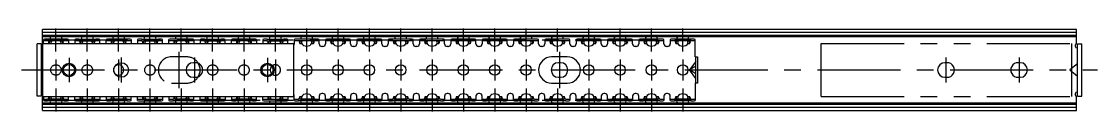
# Model space of a CAD drawing. Extents: x -3 to 446, y -8 to 26.
# Drawn here: x 239.6 to 445.6, y 9.8 to 25.7 of the extents above; entities that cross this region are included whole.
import ezdxf

# ---------------------------------------------------------------- set-up
doc = ezdxf.new("R2010")
doc.units = 0
doc.header["$LTSCALE"] = 0.5
for name, pattern in [('CENTER', [50.8, 31.75, -6.35, 6.35, -6.35]), ('DASHED', [19.05, 12.7, -6.35]), ('PHANTOM', [63.5, 31.75, -6.35, 6.35, -6.35, 6.35, -6.35])]:
    doc.linetypes.add(name, pattern=pattern)
for name, color, linetype in [('MSM_CENTER', 1, 'CENTER'), ('MSM_CONTINUOUS', 7, 'CONTINUOUS'), ('MSM_DASHED', 4, 'DASHED'), ('MSM_IMAGINARY', 6, 'PHANTOM'), ('MSM_NARROW', 5, 'CONTINUOUS')]:
    doc.layers.add(name, color=color, linetype=linetype)

msp = doc.modelspace()

# ---------------------------------------------------------------- linework, layer by layer
at = {"layer": 'MSM_CENTER'}
for p, q in [((246.23, 21.31), (246.23, 25.69)), ((252.23, 21.31), (252.23, 25.69)), ((258.23, 21.31), (258.23, 25.69)), ((264.23, 21.31), (264.23, 25.69)), ((270.23, 21.31), (270.23, 25.69)), ((276.23, 21.31), (276.23, 25.69)), ((282.23, 21.31), (282.23, 25.69)), ((288.23, 21.3), (288.23, 25.69)), ((294.23, 21.31), (294.23, 25.69)), ((300.23, 21.31), (300.23, 25.69)), ((306.23, 21.31), (306.23, 25.69)), ((312.23, 21.31), (312.23, 25.69)), ((318.23, 21.31), (318.23, 25.69)), ((324.23, 21.31), (324.23, 25.69)), ((330.23, 21.31), (330.23, 25.69)), ((336.23, 21.31), (336.23, 25.69)), ((342.23, 21.31), (342.23, 25.69)), ((348.23, 21.31), (348.23, 25.69)), ((354.23, 21.31), (354.23, 25.69)), ((360.23, 21.31), (360.23, 25.69)), ((366.23, 21.31), (366.23, 25.69)), ((244.04, 23.5), (368.43, 23.5)), ((269.83, 14.25), (269.83, 21.25)), ((342.63, 21.25), (342.63, 14.25)), ((246.23, 19.75), (246.23, 15.75)), ((248.73, 20.05), (248.73, 15.45)), ((252.23, 19.75), (252.23, 15.75)), ((258.23, 19.75), (258.23, 15.75)), ((258.73, 20.15), (258.73, 15.35)), ((264.23, 19.75), (264.23, 15.75)), ((272.73, 20.15), (272.73, 15.35)), ((276.23, 19.75), (276.23, 15.75)), ((282.23, 19.75), (282.23, 15.75)), ((286.73, 20.05), (286.73, 15.45)), ((288.23, 19.75), (288.23, 15.75)), ((294.23, 19.75), (294.23, 15.75)), ((300.23, 19.75), (300.23, 15.75)), ((306.23, 19.75), (306.23, 15.75)), ((312.23, 19.75), (312.23, 15.75)), ((318.23, 19.75), (318.23, 15.75)), ((324.23, 19.75), (324.23, 15.75)), ((330.23, 19.75), (330.23, 15.75)), ((336.23, 19.75), (336.23, 15.75)), ((348.23, 19.75), (348.23, 15.75)), ((354.23, 19.75), (354.23, 15.75)), ((360.23, 19.75), (360.23, 15.75)), ((366.23, 19.75), (366.23, 15.75)), ((416.63, 20.15), (416.63, 15.35)), ((430.63, 20.15), (430.63, 15.35)), ((239.63, 17.75), (445.63, 17.75)), ((246.23, 14.19), (246.23, 9.81)), ((252.23, 14.19), (252.23, 9.81)), ((258.23, 14.19), (258.23, 9.81)), ((264.23, 14.19), (264.23, 9.81)), ((270.23, 14.19), (270.23, 9.81)), ((276.23, 14.19), (276.23, 9.81)), ((282.23, 14.19), (282.23, 9.81)), ((288.23, 14.2), (288.23, 9.81)), ((294.23, 14.19), (294.23, 9.81)), ((300.23, 14.19), (300.23, 9.81)), ((306.23, 14.19), (306.23, 9.81)), ((312.23, 14.19), (312.23, 9.81)), ((318.23, 14.19), (318.23, 9.81)), ((324.23, 14.19), (324.23, 9.81)), ((330.23, 14.19), (330.23, 9.81)), ((336.23, 14.19), (336.23, 9.81)), ((342.23, 14.19), (342.23, 9.81)), ((348.23, 14.19), (348.23, 9.81)), ((354.23, 14.19), (354.23, 9.81)), ((360.23, 14.19), (360.23, 9.81)), ((366.23, 14.19), (366.23, 9.81)), ((244.04, 12), (368.43, 12))]:
    msp.add_line(p, q, dxfattribs=at)
at = {"layer": 'MSM_CONTINUOUS'}
for p, q in [((441.63, 25.5), (243.63, 25.5)), ((243.63, 22.97), (243.63, 25.5)), ((441.63, 24.9), (243.63, 24.9)), ((441.63, 22.97), (441.63, 25.5)), ((243.43, 22.75), (242.63, 22.75)), ((242.63, 12.75), (242.63, 22.75)), ((243.43, 12.75), (243.43, 22.75)), ((441.63, 24.33), (243.63, 24.33)), ((441.63, 24.1), (243.63, 24.1)), ((243.73, 22.85), (291.73, 22.85)), ((243.73, 12.65), (243.73, 22.85)), ((243.83, 22.85), (243.83, 23.59)), ((247.83, 23.65), (244.63, 23.65)), ((247.83, 23.35), (244.63, 23.35)), ((245.02, 23.3), (245.36, 23.3)), ((247.11, 23.3), (247.45, 23.3)), ((248.63, 23.59), (248.63, 22.85)), ((249.83, 23.59), (249.83, 22.85)), ((250.63, 23.65), (253.83, 23.65)), ((250.63, 23.35), (253.83, 23.35)), ((251.36, 23.3), (251.02, 23.3)), ((253.45, 23.3), (253.11, 23.3)), ((254.63, 22.85), (254.63, 23.59)), ((255.83, 22.85), (255.83, 23.59)), ((259.83, 23.65), (256.63, 23.65)), ((259.83, 23.35), (256.63, 23.35)), ((257.02, 23.3), (257.36, 23.3)), ((259.11, 23.3), (259.45, 23.3)), ((260.63, 23.59), (260.63, 22.85)), ((261.83, 23.59), (261.83, 22.85)), ((262.63, 23.65), (265.83, 23.65)), ((262.63, 23.35), (265.83, 23.35)), ((263.36, 23.3), (263.02, 23.3)), ((265.45, 23.3), (265.11, 23.3)), ((266.63, 22.85), (266.63, 23.59)), ((267.83, 22.85), (267.83, 23.59)), ((271.83, 23.65), (268.63, 23.65)), ((271.83, 23.35), (268.63, 23.35)), ((269.02, 23.3), (269.36, 23.3)), ((271.11, 23.3), (271.45, 23.3)), ((272.63, 23.59), (272.63, 22.85)), ((273.83, 23.59), (273.83, 22.85)), ((274.63, 23.65), (277.83, 23.65)), ((274.63, 23.35), (277.83, 23.35)), ((275.36, 23.3), (275.02, 23.3)), ((277.45, 23.3), (277.11, 23.3)), ((278.63, 22.85), (278.63, 23.59)), ((279.83, 22.85), (279.83, 23.59)), ((283.83, 23.65), (280.63, 23.65)), ((283.83, 23.35), (280.63, 23.35)), ((281.02, 23.3), (281.36, 23.3)), ((283.11, 23.3), (283.45, 23.3)), ((284.63, 23.59), (284.63, 22.85)), ((285.83, 23.59), (285.83, 22.85)), ((286.63, 23.65), (289.83, 23.65)), ((286.63, 23.35), (289.83, 23.35)), ((287.36, 23.3), (287.02, 23.3)), ((289.45, 23.3), (289.11, 23.3)), ((290.63, 22.85), (290.63, 23.59)), ((291.73, 22.85), (291.73, 12.65)), ((291.83, 23.59), (291.83, 22.75)), ((295.83, 23.65), (292.63, 23.65)), ((295.83, 23.35), (292.63, 23.35)), ((292.91, 22.84), (293.21, 22.84)), ((293.02, 23.3), (293.36, 23.3)), ((295.11, 23.3), (295.45, 23.3)), ((295.26, 22.84), (295.56, 22.84)), ((296.63, 22.75), (296.63, 23.59)), ((297.83, 23.59), (297.83, 22.75)), ((301.83, 23.65), (298.63, 23.65)), ((301.83, 23.35), (298.63, 23.35)), ((298.91, 22.84), (299.21, 22.84)), ((299.02, 23.3), (299.36, 23.3)), ((301.11, 23.3), (301.45, 23.3)), ((301.26, 22.84), (301.56, 22.84)), ((302.63, 22.75), (302.63, 23.59)), ((303.83, 23.59), (303.83, 22.75)), ((307.83, 23.65), (304.63, 23.65)), ((307.83, 23.35), (304.63, 23.35)), ((304.91, 22.84), (305.21, 22.84)), ((305.02, 23.3), (305.36, 23.3)), ((307.11, 23.3), (307.45, 23.3)), ((307.26, 22.84), (307.56, 22.84)), ((308.63, 22.75), (308.63, 23.59)), ((309.83, 23.59), (309.83, 22.75)), ((313.83, 23.65), (310.63, 23.65)), ((313.83, 23.35), (310.63, 23.35)), ((310.91, 22.84), (311.21, 22.84)), ((311.02, 23.3), (311.36, 23.3)), ((313.11, 23.3), (313.45, 23.3)), ((313.26, 22.84), (313.56, 22.84)), ((314.63, 22.75), (314.63, 23.59)), ((315.83, 23.59), (315.83, 22.75)), ((319.83, 23.65), (316.63, 23.65)), ((319.83, 23.35), (316.63, 23.35)), ((316.91, 22.84), (317.21, 22.84)), ((317.02, 23.3), (317.36, 23.3)), ((319.11, 23.3), (319.45, 23.3)), ((319.26, 22.84), (319.56, 22.84)), ((320.63, 22.75), (320.63, 23.59)), ((321.83, 23.59), (321.83, 22.75)), ((325.83, 23.65), (322.63, 23.65)), ((325.83, 23.35), (322.63, 23.35)), ((322.91, 22.84), (323.21, 22.84)), ((323.02, 23.3), (323.36, 23.3)), ((325.11, 23.3), (325.45, 23.3)), ((325.26, 22.84), (325.56, 22.84)), ((326.63, 22.75), (326.63, 23.59)), ((327.83, 23.59), (327.83, 22.75)), ((331.83, 23.65), (328.63, 23.65)), ((331.83, 23.35), (328.63, 23.35)), ((328.91, 22.84), (329.21, 22.84)), ((329.02, 23.3), (329.36, 23.3)), ((331.11, 23.3), (331.45, 23.3)), ((331.26, 22.84), (331.56, 22.84)), ((332.63, 22.75), (332.63, 23.59)), ((333.83, 23.59), (333.83, 22.75)), ((337.83, 23.65), (334.63, 23.65)), ((337.83, 23.35), (334.63, 23.35)), ((334.91, 22.84), (335.21, 22.84)), ((335.02, 23.3), (335.36, 23.3)), ((337.11, 23.3), (337.45, 23.3)), ((337.26, 22.84), (337.56, 22.84)), ((338.63, 22.75), (338.63, 23.59)), ((339.83, 23.59), (339.83, 22.75)), ((343.83, 23.65), (340.63, 23.65)), ((343.83, 23.35), (340.63, 23.35)), ((340.91, 22.84), (341.21, 22.84)), ((341.02, 23.3), (341.36, 23.3)), ((343.11, 23.3), (343.45, 23.3)), ((343.26, 22.84), (343.56, 22.84)), ((344.63, 22.75), (344.63, 23.59)), ((345.83, 23.59), (345.83, 22.75)), ((349.83, 23.65), (346.63, 23.65)), ((349.83, 23.35), (346.63, 23.35)), ((346.91, 22.84), (347.21, 22.84)), ((347.02, 23.3), (347.36, 23.3)), ((349.11, 23.3), (349.45, 23.3)), ((349.26, 22.84), (349.56, 22.84)), ((350.63, 22.75), (350.63, 23.59)), ((351.83, 23.59), (351.83, 22.75)), ((355.83, 23.65), (352.63, 23.65)), ((355.83, 23.35), (352.63, 23.35)), ((352.91, 22.84), (353.21, 22.84)), ((353.02, 23.3), (353.36, 23.3)), ((355.11, 23.3), (355.45, 23.3)), ((355.26, 22.84), (355.56, 22.84)), ((356.63, 22.75), (356.63, 23.59)), ((357.83, 23.59), (357.83, 22.75)), ((361.83, 23.65), (358.63, 23.65)), ((361.83, 23.35), (358.63, 23.35)), ((358.91, 22.84), (359.21, 22.84)), ((359.02, 23.3), (359.36, 23.3)), ((361.11, 23.3), (361.45, 23.3)), ((361.26, 22.84), (361.56, 22.84)), ((362.63, 22.75), (362.63, 23.59)), ((363.83, 23.59), (363.83, 22.75)), ((367.83, 23.65), (364.63, 23.65)), ((367.83, 23.35), (364.63, 23.35)), ((364.91, 22.84), (365.21, 22.84)), ((365.02, 23.3), (365.36, 23.3)), ((367.11, 23.3), (367.45, 23.3)), ((367.26, 22.84), (367.56, 22.84)), ((368.63, 20.25), (368.63, 23.59)), ((441.83, 22.75), (442.63, 22.75)), ((441.83, 12.75), (441.83, 22.75)), ((442.63, 12.75), (442.63, 22.75)), ((243.43, 22), (243.53, 22)), ((297.33, 22.25), (297.13, 22.25)), ((303.33, 22.25), (303.13, 22.25)), ((309.33, 22.25), (309.13, 22.25)), ((315.33, 22.25), (315.13, 22.25)), ((321.33, 22.25), (321.13, 22.25)), ((327.33, 22.25), (327.13, 22.25)), ((333.33, 22.25), (333.13, 22.25)), ((339.33, 22.25), (339.13, 22.25)), ((345.33, 22.25), (345.13, 22.25)), ((351.33, 22.25), (351.13, 22.25)), ((357.33, 22.25), (357.13, 22.25)), ((363.33, 22.25), (363.13, 22.25)), ((441.83, 22), (441.73, 22)), ((243.43, 20.25), (243.73, 20.25)), ((272.93, 19.15), (272.53, 19.15)), ((344.13, 20.25), (341.13, 20.25)), ((342.83, 19.15), (342.43, 19.15)), ((368.73, 19.4), (367.53, 17.75)), ((368.63, 20.25), (369.03, 20.25)), ((368.73, 15.25), (368.73, 20.25)), ((369.03, 20.25), (369.03, 15.25)), ((416.83, 19.15), (416.43, 19.15)), ((430.83, 19.15), (430.43, 19.15)), ((441.83, 18.9), (440.33, 17.75)), ((368.73, 18.5), (367.53, 17.75)), ((368.73, 17), (367.53, 17.75)), ((368.73, 16.1), (367.53, 17.75)), ((440.33, 17.75), (441.83, 16.6)), ((243.73, 15.25), (243.43, 15.25)), ((272.53, 16.35), (272.93, 16.35)), ((341.13, 15.25), (344.13, 15.25)), ((342.43, 16.35), (342.83, 16.35)), ((369.03, 15.25), (368.63, 15.25)), ((368.63, 15.25), (368.63, 11.91)), ((416.43, 16.35), (416.83, 16.35)), ((430.43, 16.35), (430.83, 16.35)), ((243.43, 12.75), (242.63, 12.75)), ((243.53, 13.5), (243.43, 13.5)), ((243.63, 10), (243.63, 12.53)), ((243.73, 12.65), (291.73, 12.65)), ((243.83, 12.65), (243.83, 11.91)), ((248.63, 11.91), (248.63, 12.65)), ((249.83, 11.91), (249.83, 12.65)), ((254.63, 12.65), (254.63, 11.91)), ((255.83, 12.65), (255.83, 11.91)), ((260.63, 11.91), (260.63, 12.65)), ((261.83, 11.91), (261.83, 12.65)), ((266.63, 12.65), (266.63, 11.91)), ((267.83, 12.65), (267.83, 11.91)), ((272.63, 11.91), (272.63, 12.65)), ((273.83, 11.91), (273.83, 12.65)), ((278.63, 12.65), (278.63, 11.91)), ((279.83, 12.65), (279.83, 11.91)), ((284.63, 11.91), (284.63, 12.65)), ((285.83, 11.91), (285.83, 12.65)), ((290.63, 12.65), (290.63, 11.91)), ((291.83, 11.91), (291.83, 12.75)), ((292.91, 12.66), (293.21, 12.66)), ((295.26, 12.66), (295.56, 12.66)), ((296.63, 12.75), (296.63, 11.91)), ((297.33, 13.25), (297.13, 13.25)), ((297.83, 11.91), (297.83, 12.75)), ((298.91, 12.66), (299.21, 12.66)), ((301.26, 12.66), (301.56, 12.66)), ((302.63, 12.75), (302.63, 11.91)), ((303.33, 13.25), (303.13, 13.25)), ((303.83, 11.91), (303.83, 12.75)), ((304.91, 12.66), (305.21, 12.66)), ((307.26, 12.66), (307.56, 12.66)), ((308.63, 12.75), (308.63, 11.91)), ((309.33, 13.25), (309.13, 13.25)), ((309.83, 11.91), (309.83, 12.75)), ((310.91, 12.66), (311.21, 12.66)), ((313.26, 12.66), (313.56, 12.66)), ((314.63, 12.75), (314.63, 11.91)), ((315.33, 13.25), (315.13, 13.25)), ((315.83, 11.91), (315.83, 12.75)), ((316.91, 12.66), (317.21, 12.66)), ((319.26, 12.66), (319.56, 12.66)), ((320.63, 12.75), (320.63, 11.91)), ((321.33, 13.25), (321.13, 13.25)), ((321.83, 11.91), (321.83, 12.75)), ((322.91, 12.66), (323.21, 12.66)), ((325.26, 12.66), (325.56, 12.66)), ((326.63, 12.75), (326.63, 11.91)), ((327.33, 13.25), (327.13, 13.25)), ((327.83, 11.91), (327.83, 12.75)), ((328.91, 12.66), (329.21, 12.66)), ((331.26, 12.66), (331.56, 12.66)), ((332.63, 12.75), (332.63, 11.91)), ((333.33, 13.25), (333.13, 13.25)), ((333.83, 11.91), (333.83, 12.75)), ((334.91, 12.66), (335.21, 12.66)), ((337.26, 12.66), (337.56, 12.66)), ((338.63, 12.75), (338.63, 11.91)), ((339.33, 13.25), (339.13, 13.25)), ((339.83, 11.91), (339.83, 12.75)), ((340.91, 12.66), (341.21, 12.66)), ((343.26, 12.66), (343.56, 12.66)), ((344.63, 12.75), (344.63, 11.91)), ((345.33, 13.25), (345.13, 13.25)), ((345.83, 11.91), (345.83, 12.75)), ((346.91, 12.66), (347.21, 12.66)), ((349.26, 12.66), (349.56, 12.66)), ((350.63, 12.75), (350.63, 11.91)), ((351.33, 13.25), (351.13, 13.25)), ((351.83, 11.91), (351.83, 12.75)), ((352.91, 12.66), (353.21, 12.66)), ((355.26, 12.66), (355.56, 12.66)), ((356.63, 12.75), (356.63, 11.91)), ((357.33, 13.25), (357.13, 13.25)), ((357.83, 11.91), (357.83, 12.75)), ((358.91, 12.66), (359.21, 12.66)), ((361.26, 12.66), (361.56, 12.66)), ((362.63, 12.75), (362.63, 11.91)), ((363.33, 13.25), (363.13, 13.25)), ((363.83, 11.91), (363.83, 12.75)), ((364.91, 12.66), (365.21, 12.66)), ((367.26, 12.66), (367.56, 12.66)), ((441.63, 10), (441.63, 12.53)), ((441.73, 13.5), (441.83, 13.5)), ((441.83, 12.75), (442.63, 12.75)), ((441.63, 11.4), (243.63, 11.4)), ((441.63, 11.17), (243.63, 11.17)), ((441.63, 10.6), (243.63, 10.6)), ((247.83, 12.15), (244.63, 12.15)), ((247.83, 11.85), (244.63, 11.85)), ((245.02, 12.2), (245.36, 12.2)), ((247.11, 12.2), (247.45, 12.2)), ((250.63, 12.15), (253.83, 12.15)), ((250.63, 11.85), (253.83, 11.85)), ((251.36, 12.2), (251.02, 12.2)), ((253.45, 12.2), (253.11, 12.2)), ((259.83, 12.15), (256.63, 12.15)), ((259.83, 11.85), (256.63, 11.85)), ((257.02, 12.2), (257.36, 12.2)), ((259.11, 12.2), (259.45, 12.2)), ((262.63, 12.15), (265.83, 12.15)), ((262.63, 11.85), (265.83, 11.85)), ((263.36, 12.2), (263.02, 12.2)), ((265.45, 12.2), (265.11, 12.2)), ((271.83, 12.15), (268.63, 12.15)), ((271.83, 11.85), (268.63, 11.85)), ((269.02, 12.2), (269.36, 12.2)), ((271.11, 12.2), (271.45, 12.2)), ((274.63, 12.15), (277.83, 12.15)), ((274.63, 11.85), (277.83, 11.85)), ((275.36, 12.2), (275.02, 12.2)), ((277.45, 12.2), (277.11, 12.2)), ((283.83, 12.15), (280.63, 12.15)), ((283.83, 11.85), (280.63, 11.85)), ((281.02, 12.2), (281.36, 12.2)), ((283.11, 12.2), (283.45, 12.2)), ((286.63, 12.15), (289.83, 12.15)), ((286.63, 11.85), (289.83, 11.85)), ((287.36, 12.2), (287.02, 12.2)), ((289.45, 12.2), (289.11, 12.2)), ((295.83, 12.15), (292.63, 12.15)), ((295.83, 11.85), (292.63, 11.85)), ((293.02, 12.2), (293.36, 12.2)), ((295.11, 12.2), (295.45, 12.2)), ((301.83, 12.15), (298.63, 12.15)), ((301.83, 11.85), (298.63, 11.85)), ((299.02, 12.2), (299.36, 12.2)), ((301.11, 12.2), (301.45, 12.2)), ((307.83, 12.15), (304.63, 12.15)), ((307.83, 11.85), (304.63, 11.85)), ((305.02, 12.2), (305.36, 12.2)), ((307.11, 12.2), (307.45, 12.2)), ((313.83, 12.15), (310.63, 12.15)), ((313.83, 11.85), (310.63, 11.85)), ((311.02, 12.2), (311.36, 12.2)), ((313.11, 12.2), (313.45, 12.2)), ((319.83, 12.15), (316.63, 12.15)), ((319.83, 11.85), (316.63, 11.85)), ((317.02, 12.2), (317.36, 12.2)), ((319.11, 12.2), (319.45, 12.2)), ((325.83, 12.15), (322.63, 12.15)), ((325.83, 11.85), (322.63, 11.85)), ((323.02, 12.2), (323.36, 12.2)), ((325.11, 12.2), (325.45, 12.2)), ((331.83, 12.15), (328.63, 12.15)), ((331.83, 11.85), (328.63, 11.85)), ((329.02, 12.2), (329.36, 12.2)), ((331.11, 12.2), (331.45, 12.2)), ((337.83, 12.15), (334.63, 12.15)), ((337.83, 11.85), (334.63, 11.85)), ((335.02, 12.2), (335.36, 12.2)), ((337.11, 12.2), (337.45, 12.2)), ((343.83, 12.15), (340.63, 12.15)), ((343.83, 11.85), (340.63, 11.85)), ((341.02, 12.2), (341.36, 12.2)), ((343.11, 12.2), (343.45, 12.2)), ((349.83, 12.15), (346.63, 12.15)), ((349.83, 11.85), (346.63, 11.85)), ((347.02, 12.2), (347.36, 12.2)), ((349.11, 12.2), (349.45, 12.2)), ((355.83, 12.15), (352.63, 12.15)), ((355.83, 11.85), (352.63, 11.85)), ((353.02, 12.2), (353.36, 12.2)), ((355.11, 12.2), (355.45, 12.2)), ((361.83, 12.15), (358.63, 12.15)), ((361.83, 11.85), (358.63, 11.85)), ((359.02, 12.2), (359.36, 12.2)), ((361.11, 12.2), (361.45, 12.2)), ((367.83, 12.15), (364.63, 12.15)), ((367.83, 11.85), (364.63, 11.85)), ((365.02, 12.2), (365.36, 12.2)), ((367.11, 12.2), (367.45, 12.2)), ((243.63, 10), (441.63, 10))]:
    msp.add_line(p, q, dxfattribs=at)
for centre, radius in [((248.73, 17.75), 1.06), ((258.73, 17.75), 1.4), ((286.73, 17.75), 1.06), ((294.23, 17.75), 1), ((300.23, 17.75), 1), ((306.23, 17.75), 1), ((312.23, 17.75), 1), ((318.23, 17.75), 1), ((324.23, 17.75), 1), ((330.23, 17.75), 1), ((336.23, 17.75), 1), ((348.23, 17.75), 1), ((354.23, 17.75), 1), ((360.23, 17.75), 1), ((366.23, 17.75), 1)]:
    msp.add_circle(centre, radius, dxfattribs=at)
for centre, radius, start, end in [((243.93, 22.97), 0.3, 180, 228.1897), ((244.44, 20.74), 2.92, 86.0863, 101.8943), ((244.44, 20.44), 2.92, 86.0863, 101.8943), ((245, 22.86), 0.439, 86.841, 119.3509), ((246.23, 23.49), 1.48, 190.1697, 205.9112), ((246.41, 22.73), 1.5, 157.6532, 175.4591), ((246.23, 23.5), 1.19, 149.7385, 172.7613), ((246.36, 22.73), 1.15, 150.4587, 174.1625), ((246.23, 23.5), 1.19, 211.2838, 213.0861), ((246.23, 9.56), 13.77, 86.3463, 93.6537), ((246.11, 22.73), 1.15, 5.8375, 29.5413), ((246.23, 23.5), 1.19, 326.9139, 328.7162), ((246.23, 23.5), 1.19, 7.2387, 30.2615), ((247.47, 22.86), 0.439, 60.6491, 93.159), ((246.06, 22.73), 1.5, 4.5409, 22.3468), ((246.23, 23.49), 1.48, 334.0888, 349.8302), ((248.03, 20.74), 2.92, 78.1057, 93.9137), ((248.03, 20.44), 2.92, 78.1057, 93.9137), ((250.44, 20.74), 2.92, 86.0863, 101.8943), ((250.44, 20.44), 2.92, 86.0863, 101.8943), ((251, 22.86), 0.439, 86.841, 119.3509), ((252.23, 23.49), 1.48, 190.1698, 205.9112), ((252.41, 22.73), 1.5, 157.6532, 175.4591), ((252.23, 23.5), 1.19, 149.7385, 172.7613), ((252.36, 22.73), 1.15, 150.4587, 174.1625), ((252.23, 23.5), 1.19, 211.2838, 213.0861), ((252.23, 9.56), 13.77, 86.3463, 93.6537), ((252.11, 22.73), 1.15, 5.8375, 29.5413), ((252.23, 23.5), 1.19, 326.9139, 328.7162), ((252.23, 23.5), 1.19, 7.2387, 30.2615), ((253.47, 22.86), 0.439, 60.6491, 93.159), ((252.06, 22.73), 1.5, 4.5409, 22.3468), ((252.23, 23.49), 1.48, 334.0888, 349.8303), ((254.03, 20.74), 2.92, 78.1057, 93.9137), ((254.03, 20.44), 2.92, 78.1057, 93.9137), ((256.44, 20.74), 2.92, 86.0863, 101.8943), ((256.44, 20.44), 2.92, 86.0863, 101.8943), ((257, 22.86), 0.439, 86.841, 119.3509), ((258.23, 23.49), 1.48, 190.1697, 205.9112), ((258.41, 22.73), 1.5, 157.6532, 175.4591), ((258.23, 23.5), 1.19, 149.7385, 172.7613), ((258.36, 22.73), 1.15, 150.4587, 174.1625), ((258.23, 23.5), 1.19, 211.2838, 213.0861), ((258.23, 9.56), 13.77, 86.3463, 93.6537), ((258.11, 22.73), 1.15, 5.8375, 29.5413), ((258.23, 23.5), 1.19, 326.9139, 328.7162), ((258.23, 23.5), 1.19, 7.2387, 30.2615), ((259.47, 22.86), 0.439, 60.6491, 93.159), ((258.06, 22.73), 1.5, 4.5409, 22.3468), ((258.23, 23.49), 1.48, 334.0888, 349.8302), ((260.03, 20.74), 2.92, 78.1057, 93.9137), ((260.03, 20.44), 2.92, 78.1057, 93.9137), ((262.44, 20.74), 2.92, 86.0863, 101.8943), ((262.44, 20.44), 2.92, 86.0863, 101.8943), ((263, 22.86), 0.439, 86.841, 119.3509), ((264.23, 23.49), 1.48, 190.1698, 205.9112), ((264.41, 22.73), 1.5, 157.6532, 175.4591), ((264.23, 23.5), 1.19, 149.7385, 172.7613), ((264.36, 22.73), 1.15, 150.4587, 174.1625), ((264.23, 23.5), 1.19, 211.2838, 213.0861), ((264.23, 9.56), 13.77, 86.3463, 93.6537), ((264.11, 22.73), 1.15, 5.8375, 29.5413), ((264.23, 23.5), 1.19, 326.9139, 328.7162), ((264.23, 23.5), 1.19, 7.2387, 30.2615), ((265.47, 22.86), 0.439, 60.6491, 93.159), ((264.06, 22.73), 1.5, 4.5409, 22.3468), ((264.23, 23.49), 1.48, 334.0888, 349.8303), ((266.03, 20.74), 2.92, 78.1057, 93.9137), ((266.03, 20.44), 2.92, 78.1057, 93.9137), ((268.44, 20.74), 2.92, 86.0863, 101.8943), ((268.44, 20.44), 2.92, 86.0863, 101.8943), ((269, 22.86), 0.439, 86.841, 119.3509), ((270.23, 23.49), 1.48, 190.1697, 205.9112), ((270.41, 22.73), 1.5, 157.6532, 175.4591), ((270.23, 23.5), 1.19, 149.7385, 172.7613), ((270.36, 22.73), 1.15, 150.4587, 174.1625), ((270.23, 23.5), 1.19, 211.2838, 213.0861), ((270.23, 9.56), 13.77, 86.3463, 93.6537), ((270.11, 22.73), 1.15, 5.8375, 29.5413), ((270.23, 23.5), 1.19, 326.9139, 328.7162), ((270.23, 23.5), 1.19, 7.2387, 30.2615), ((271.47, 22.86), 0.439, 60.6491, 93.159), ((270.06, 22.73), 1.5, 4.5409, 22.3468), ((270.23, 23.49), 1.48, 334.0888, 349.8302), ((272.03, 20.74), 2.92, 78.1057, 93.9137), ((272.03, 20.44), 2.92, 78.1057, 93.9137), ((274.44, 20.74), 2.92, 86.0863, 101.8943), ((274.44, 20.44), 2.92, 86.0863, 101.8943), ((275, 22.86), 0.439, 86.841, 119.3509), ((276.23, 23.49), 1.48, 190.1698, 205.9112), ((276.41, 22.73), 1.5, 157.6532, 175.4591), ((276.23, 23.5), 1.19, 149.7385, 172.7613), ((276.36, 22.73), 1.15, 150.4587, 174.1625), ((276.23, 23.5), 1.19, 211.2838, 213.0861), ((276.23, 9.56), 13.77, 86.3463, 93.6537), ((276.11, 22.73), 1.15, 5.8375, 29.5413), ((276.23, 23.5), 1.19, 326.9139, 328.7162), ((276.23, 23.5), 1.19, 7.2387, 30.2615), ((277.47, 22.86), 0.439, 60.6491, 93.159), ((276.06, 22.73), 1.5, 4.5409, 22.3468), ((276.23, 23.49), 1.48, 334.0888, 349.8303), ((278.03, 20.74), 2.92, 78.1057, 93.9137), ((278.03, 20.44), 2.92, 78.1057, 93.9137), ((280.44, 20.74), 2.92, 86.0863, 101.8943), ((280.44, 20.44), 2.92, 86.0863, 101.8943), ((281, 22.86), 0.439, 86.841, 119.3509), ((282.23, 23.49), 1.48, 190.1697, 205.9112), ((282.41, 22.73), 1.5, 157.6532, 175.4591), ((282.23, 23.5), 1.19, 149.7385, 172.7613), ((282.36, 22.73), 1.15, 150.4587, 174.1625), ((282.23, 23.5), 1.19, 211.2838, 213.0861), ((282.23, 9.56), 13.77, 86.3463, 93.6537), ((282.11, 22.73), 1.15, 5.8375, 29.5413), ((282.23, 23.5), 1.19, 326.9139, 328.7162), ((282.23, 23.5), 1.19, 7.2387, 30.2615), ((283.47, 22.86), 0.439, 60.6491, 93.159), ((282.06, 22.73), 1.5, 4.5409, 22.3468), ((282.23, 23.49), 1.48, 334.0888, 349.8302), ((284.03, 20.74), 2.92, 78.1057, 93.9137), ((284.03, 20.44), 2.92, 78.1057, 93.9137), ((286.44, 20.74), 2.92, 86.0863, 101.8943), ((286.44, 20.44), 2.92, 86.0863, 101.8943), ((287, 22.86), 0.439, 86.841, 119.3509), ((288.23, 23.49), 1.48, 190.1698, 205.9112), ((288.41, 22.73), 1.5, 157.6532, 175.4591), ((288.23, 23.5), 1.19, 149.7385, 172.7613), ((288.36, 22.73), 1.15, 150.4587, 174.1625), ((288.23, 23.5), 1.19, 211.2838, 213.0861), ((288.23, 9.56), 13.77, 86.3463, 93.6537), ((288.11, 22.73), 1.15, 5.8375, 29.5413), ((288.23, 23.5), 1.19, 326.9139, 328.7162), ((288.23, 23.5), 1.19, 7.2387, 30.2615), ((289.47, 22.86), 0.439, 60.6491, 93.159), ((288.06, 22.73), 1.5, 4.5409, 22.3468), ((288.23, 23.49), 1.48, 334.0888, 349.8303), ((290.03, 20.74), 2.92, 78.1057, 93.9137), ((290.03, 20.44), 2.92, 78.1057, 93.9137), ((291.33, 22.75), 0.5, 323.1301, 0), ((292.44, 20.74), 2.92, 86.0861, 101.8945), ((292.44, 20.44), 2.92, 86.0861, 101.8945), ((293, 22.86), 0.439, 86.842, 119.3499), ((294.23, 23.49), 1.48, 190.1694, 206.4195), ((294.41, 22.73), 1.5, 157.6539, 175.9078), ((294.23, 23.5), 1.19, 149.7385, 172.7613), ((294.35, 22.74), 1.14, 150.3398, 174.8723), ((294.23, 23.5), 1.19, 211.279, 328.721), ((294.23, 9.56), 13.77, 86.3463, 93.6537), ((294.12, 22.74), 1.14, 5.1277, 29.6602), ((294.23, 23.5), 1.19, 7.2387, 30.2615), ((295.47, 22.86), 0.439, 60.6501, 93.158), ((294.06, 22.73), 1.5, 4.0922, 22.3461), ((294.23, 23.49), 1.48, 333.5807, 349.8306), ((296.03, 20.74), 2.92, 78.1055, 93.9139), ((296.03, 20.44), 2.92, 78.1055, 93.9139), ((297.13, 22.75), 0.5, 180, 270), ((297.33, 22.75), 0.5, 270, 0), ((298.44, 20.74), 2.92, 86.0861, 101.8945), ((298.44, 20.44), 2.92, 86.0861, 101.8945), ((299, 22.86), 0.439, 86.842, 119.3499), ((300.23, 23.49), 1.48, 190.1694, 206.4195), ((300.41, 22.73), 1.5, 157.6539, 175.9078), ((300.23, 23.5), 1.19, 149.7385, 172.7613), ((300.35, 22.74), 1.14, 150.3398, 174.8723), ((300.23, 23.5), 1.19, 211.279, 328.721), ((300.23, 9.56), 13.77, 86.3463, 93.6537), ((300.12, 22.74), 1.14, 5.1277, 29.6602), ((300.23, 23.5), 1.19, 7.2387, 30.2615), ((301.47, 22.86), 0.439, 60.6501, 93.158), ((300.06, 22.73), 1.5, 4.0922, 22.3461), ((300.23, 23.49), 1.48, 333.5807, 349.8306), ((302.03, 20.74), 2.92, 78.1055, 93.9139), ((302.03, 20.44), 2.92, 78.1055, 93.9139), ((303.13, 22.75), 0.5, 180, 270), ((303.33, 22.75), 0.5, 270, 0), ((304.44, 20.74), 2.92, 86.0861, 101.8945), ((304.44, 20.44), 2.92, 86.0861, 101.8945), ((305, 22.86), 0.439, 86.842, 119.3499), ((306.23, 23.49), 1.48, 190.1694, 206.4195), ((306.41, 22.73), 1.5, 157.6539, 175.9078), ((306.23, 23.5), 1.19, 149.7385, 172.7613), ((306.35, 22.74), 1.14, 150.3398, 174.8723), ((306.23, 23.5), 1.19, 211.279, 328.721), ((306.23, 9.56), 13.77, 86.3463, 93.6537), ((306.12, 22.74), 1.14, 5.1277, 29.6602), ((306.23, 23.5), 1.19, 7.2387, 30.2615), ((307.47, 22.86), 0.439, 60.6501, 93.158), ((306.06, 22.73), 1.5, 4.0922, 22.3461), ((306.23, 23.49), 1.48, 333.5807, 349.8306), ((308.03, 20.74), 2.92, 78.1055, 93.9139), ((308.03, 20.44), 2.92, 78.1055, 93.9139), ((309.13, 22.75), 0.5, 180, 270), ((309.33, 22.75), 0.5, 270, 0), ((310.44, 20.74), 2.92, 86.0861, 101.8945), ((310.44, 20.44), 2.92, 86.0861, 101.8945), ((311, 22.86), 0.439, 86.842, 119.3499), ((312.23, 23.49), 1.48, 190.1694, 206.4195), ((312.41, 22.73), 1.5, 157.6539, 175.9078), ((312.23, 23.5), 1.19, 149.7385, 172.7613), ((312.35, 22.74), 1.14, 150.3398, 174.8723), ((312.23, 23.5), 1.19, 211.279, 328.721), ((312.23, 9.56), 13.77, 86.3463, 93.6537), ((312.12, 22.74), 1.14, 5.1277, 29.6602), ((312.23, 23.5), 1.19, 7.2387, 30.2615), ((313.47, 22.86), 0.439, 60.6501, 93.158), ((312.06, 22.73), 1.5, 4.0922, 22.3461), ((312.23, 23.49), 1.48, 333.5807, 349.8306), ((314.03, 20.74), 2.92, 78.1055, 93.9139), ((314.03, 20.44), 2.92, 78.1055, 93.9139), ((315.13, 22.75), 0.5, 180, 270), ((315.33, 22.75), 0.5, 270, 0), ((316.44, 20.74), 2.92, 86.0861, 101.8945), ((316.44, 20.44), 2.92, 86.0861, 101.8945), ((317, 22.86), 0.439, 86.842, 119.3499), ((318.23, 23.49), 1.48, 190.1694, 206.4195), ((318.41, 22.73), 1.5, 157.6539, 175.9078), ((318.23, 23.5), 1.19, 149.7385, 172.7613), ((318.35, 22.74), 1.14, 150.3398, 174.8723), ((318.23, 23.5), 1.19, 211.279, 328.721), ((318.23, 9.56), 13.77, 86.3463, 93.6537), ((318.12, 22.74), 1.14, 5.1277, 29.6602), ((318.23, 23.5), 1.19, 7.2387, 30.2615), ((319.47, 22.86), 0.439, 60.6501, 93.158), ((318.06, 22.73), 1.5, 4.0922, 22.3461), ((318.23, 23.49), 1.48, 333.5807, 349.8306), ((320.03, 20.74), 2.92, 78.1055, 93.9139), ((320.03, 20.44), 2.92, 78.1055, 93.9139), ((321.13, 22.75), 0.5, 180, 270), ((321.33, 22.75), 0.5, 270, 0), ((322.44, 20.74), 2.92, 86.0861, 101.8945), ((322.44, 20.44), 2.92, 86.0861, 101.8945), ((323, 22.86), 0.439, 86.842, 119.3499), ((324.23, 23.49), 1.48, 190.1694, 206.4195), ((324.41, 22.73), 1.5, 157.6539, 175.9078), ((324.23, 23.5), 1.19, 149.7385, 172.7613), ((324.35, 22.74), 1.14, 150.3398, 174.8723), ((324.23, 23.5), 1.19, 211.279, 328.721), ((324.23, 9.56), 13.77, 86.3463, 93.6537), ((324.12, 22.74), 1.14, 5.1277, 29.6602), ((324.23, 23.5), 1.19, 7.2387, 30.2615), ((325.47, 22.86), 0.439, 60.6501, 93.158), ((324.06, 22.73), 1.5, 4.0922, 22.3461), ((324.23, 23.49), 1.48, 333.5807, 349.8306), ((326.03, 20.74), 2.92, 78.1055, 93.9139), ((326.03, 20.44), 2.92, 78.1055, 93.9139), ((327.13, 22.75), 0.5, 180, 270), ((327.33, 22.75), 0.5, 270, 0), ((328.44, 20.74), 2.92, 86.0861, 101.8945), ((328.44, 20.44), 2.92, 86.0861, 101.8945), ((329, 22.86), 0.439, 86.842, 119.3499), ((330.23, 23.49), 1.48, 190.1694, 206.4195), ((330.41, 22.73), 1.5, 157.6539, 175.9078), ((330.23, 23.5), 1.19, 149.7385, 172.7613), ((330.35, 22.74), 1.14, 150.3398, 174.8723), ((330.23, 23.5), 1.19, 211.279, 328.721), ((330.23, 9.56), 13.77, 86.3463, 93.6537), ((330.12, 22.74), 1.14, 5.1277, 29.6602), ((330.23, 23.5), 1.19, 7.2387, 30.2615), ((331.47, 22.86), 0.439, 60.6501, 93.158), ((330.06, 22.73), 1.5, 4.0922, 22.3461), ((330.23, 23.49), 1.48, 333.5807, 349.8306), ((332.03, 20.74), 2.92, 78.1055, 93.9139), ((332.03, 20.44), 2.92, 78.1055, 93.9139), ((333.13, 22.75), 0.5, 180, 270), ((333.33, 22.75), 0.5, 270, 0), ((334.44, 20.74), 2.92, 86.0861, 101.8945), ((334.44, 20.44), 2.92, 86.0861, 101.8945), ((335, 22.86), 0.439, 86.842, 119.3499), ((336.23, 23.49), 1.48, 190.1694, 206.4195), ((336.41, 22.73), 1.5, 157.6539, 175.9078), ((336.23, 23.5), 1.19, 149.7385, 172.7613), ((336.35, 22.74), 1.14, 150.3398, 174.8723), ((336.23, 23.5), 1.19, 211.279, 328.721), ((336.23, 9.56), 13.77, 86.3463, 93.6537), ((336.12, 22.74), 1.14, 5.1277, 29.6602), ((336.23, 23.5), 1.19, 7.2387, 30.2615), ((337.47, 22.86), 0.439, 60.6501, 93.158), ((336.06, 22.73), 1.5, 4.0922, 22.3461), ((336.23, 23.49), 1.48, 333.5807, 349.8306), ((338.03, 20.74), 2.92, 78.1055, 93.9139), ((338.03, 20.44), 2.92, 78.1055, 93.9139), ((339.13, 22.75), 0.5, 180, 270), ((339.33, 22.75), 0.5, 270, 0), ((340.44, 20.74), 2.92, 86.0861, 101.8945), ((340.44, 20.44), 2.92, 86.0861, 101.8945), ((341, 22.86), 0.439, 86.842, 119.3499), ((342.23, 23.49), 1.48, 190.1694, 206.4195), ((342.41, 22.73), 1.5, 157.6539, 175.9078), ((342.23, 23.5), 1.19, 149.7385, 172.7613), ((342.35, 22.74), 1.14, 150.3398, 174.8723), ((342.23, 23.5), 1.19, 211.279, 328.721), ((342.23, 9.56), 13.77, 86.3463, 93.6537), ((342.12, 22.74), 1.14, 5.1277, 29.6602), ((342.23, 23.5), 1.19, 7.2387, 30.2615), ((343.47, 22.86), 0.439, 60.6501, 93.158), ((342.06, 22.73), 1.5, 4.0922, 22.3461), ((342.23, 23.49), 1.48, 333.5807, 349.8306), ((344.03, 20.74), 2.92, 78.1055, 93.9139), ((344.03, 20.44), 2.92, 78.1055, 93.9139), ((345.13, 22.75), 0.5, 180, 270), ((345.33, 22.75), 0.5, 270, 0), ((346.44, 20.74), 2.92, 86.0861, 101.8945), ((346.44, 20.44), 2.92, 86.0861, 101.8945), ((347, 22.86), 0.439, 86.842, 119.3499), ((348.23, 23.49), 1.48, 190.1694, 206.4195), ((348.41, 22.73), 1.5, 157.6539, 175.9078), ((348.23, 23.5), 1.19, 149.7385, 172.7613), ((348.35, 22.74), 1.14, 150.3398, 174.8723), ((348.23, 23.5), 1.19, 211.279, 328.721), ((348.23, 9.56), 13.77, 86.3463, 93.6537), ((348.12, 22.74), 1.14, 5.1277, 29.6602), ((348.23, 23.5), 1.19, 7.2387, 30.2615), ((349.47, 22.86), 0.439, 60.6501, 93.158), ((348.06, 22.73), 1.5, 4.0922, 22.3461), ((348.23, 23.49), 1.48, 333.5807, 349.8306), ((350.03, 20.74), 2.92, 78.1055, 93.9139), ((350.03, 20.44), 2.92, 78.1055, 93.9139), ((351.13, 22.75), 0.5, 180, 270), ((351.33, 22.75), 0.5, 270, 0), ((352.44, 20.74), 2.92, 86.0861, 101.8945), ((352.44, 20.44), 2.92, 86.0861, 101.8945), ((353, 22.86), 0.439, 86.842, 119.3499), ((354.23, 23.49), 1.48, 190.1694, 206.4195), ((354.41, 22.73), 1.5, 157.6539, 175.9078), ((354.23, 23.5), 1.19, 149.7385, 172.7613), ((354.35, 22.74), 1.14, 150.3398, 174.8723), ((354.23, 23.5), 1.19, 211.279, 328.721), ((354.23, 9.56), 13.77, 86.3463, 93.6537), ((354.12, 22.74), 1.14, 5.1277, 29.6602), ((354.23, 23.5), 1.19, 7.2387, 30.2615), ((355.47, 22.86), 0.439, 60.6501, 93.158), ((354.06, 22.73), 1.5, 4.0922, 22.3461), ((354.23, 23.49), 1.48, 333.5807, 349.8306), ((356.03, 20.74), 2.92, 78.1055, 93.9139), ((356.03, 20.44), 2.92, 78.1055, 93.9139), ((357.13, 22.75), 0.5, 180, 270), ((357.33, 22.75), 0.5, 270, 0), ((358.44, 20.74), 2.92, 86.0861, 101.8945), ((358.44, 20.44), 2.92, 86.0861, 101.8945), ((359, 22.86), 0.439, 86.842, 119.3499), ((360.23, 23.49), 1.48, 190.1694, 206.4195), ((360.41, 22.73), 1.5, 157.6539, 175.9078), ((360.23, 23.5), 1.19, 149.7385, 172.7613), ((360.35, 22.74), 1.14, 150.3398, 174.8723), ((360.23, 23.5), 1.19, 211.279, 328.721), ((360.23, 9.56), 13.77, 86.3463, 93.6537), ((360.12, 22.74), 1.14, 5.1277, 29.6602), ((360.23, 23.5), 1.19, 7.2387, 30.2615), ((361.47, 22.86), 0.439, 60.6501, 93.158), ((360.06, 22.73), 1.5, 4.0922, 22.3461), ((360.23, 23.49), 1.48, 333.5807, 349.8306), ((362.03, 20.74), 2.92, 78.1055, 93.9139), ((362.03, 20.44), 2.92, 78.1055, 93.9139), ((363.13, 22.75), 0.5, 180, 270), ((363.33, 22.75), 0.5, 270, 0), ((364.44, 20.74), 2.92, 86.0861, 101.8945), ((364.44, 20.44), 2.92, 86.0861, 101.8945), ((365, 22.86), 0.439, 86.842, 119.3499), ((366.23, 23.49), 1.48, 190.1694, 206.4195), ((366.41, 22.73), 1.5, 157.6539, 175.9078), ((366.23, 23.5), 1.19, 149.7385, 172.7613), ((366.35, 22.74), 1.14, 150.3398, 174.8723), ((366.23, 23.5), 1.19, 211.279, 328.721), ((366.23, 9.56), 13.77, 86.3463, 93.6537), ((366.12, 22.74), 1.14, 5.1277, 29.6602), ((366.23, 23.5), 1.19, 7.2387, 30.2615), ((367.47, 22.86), 0.439, 60.6501, 93.158), ((366.06, 22.73), 1.5, 4.0922, 22.3461), ((366.23, 23.49), 1.48, 333.5807, 349.8306), ((368.03, 20.74), 2.92, 78.1055, 93.9139), ((368.03, 20.44), 2.92, 78.1055, 93.9139), ((441.73, 22.4), 0.4, 124.8499, 270), ((441.33, 22.97), 0.3, 304.8499, 0), ((243.53, 22.4), 0.4, 270.0012, 299.9983), ((258.23, 17.75), 1, 224.7651, 135.2349), ((272.53, 17.75), 1.4, 90.0001, 269.9999), ((272.93, 17.75), 1.4, 269.9999, 90.0001), ((271.33, 17.75), 2.5, 328.8981, 31.1019), ((341.13, 17.75), 2.5, 90, 270), ((342.43, 17.75), 1.4, 90, 270), ((342.83, 17.75), 1.4, 270, 90), ((344.13, 17.75), 2.5, 270, 90), ((416.43, 17.75), 1.4, 90.0001, 269.9999), ((416.83, 17.75), 1.4, 269.9999, 90.0001), ((430.43, 17.75), 1.4, 89.9999, 270.0001), ((430.83, 17.75), 1.4, 270.0001, 89.9999), ((288.23, 17.75), 1, 135.3383, 224.6617), ((243.53, 13.1), 0.4, 60.0017, 89.9988), ((243.93, 12.53), 0.3, 131.8103, 180), ((246.23, 12.01), 1.48, 154.0888, 169.8303), ((246.41, 12.77), 1.5, 184.5409, 202.3468), ((246.36, 12.77), 1.15, 185.8375, 209.5413), ((246.23, 12), 1.19, 146.9139, 148.7162), ((246.11, 12.77), 1.15, 330.4587, 354.1625), ((246.23, 12), 1.19, 31.2838, 33.0861), ((246.06, 12.77), 1.5, 337.6532, 355.4591), ((246.23, 12.01), 1.48, 10.1698, 25.9112), ((252.23, 12.01), 1.48, 154.0888, 169.8302), ((252.41, 12.77), 1.5, 184.5409, 202.3468), ((252.36, 12.77), 1.15, 185.8375, 209.5413), ((252.23, 12), 1.19, 146.9139, 148.7162), ((252.11, 12.77), 1.15, 330.4587, 354.1625), ((252.23, 12), 1.19, 31.2838, 33.0861), ((252.06, 12.77), 1.5, 337.6532, 355.4591), ((252.23, 12.01), 1.48, 10.1697, 25.9112), ((258.23, 12.01), 1.48, 154.0888, 169.8303), ((258.41, 12.77), 1.5, 184.5409, 202.3468), ((258.36, 12.77), 1.15, 185.8375, 209.5413), ((258.23, 12), 1.19, 146.9139, 148.7162), ((258.11, 12.77), 1.15, 330.4587, 354.1625), ((258.23, 12), 1.19, 31.2838, 33.0861), ((258.06, 12.77), 1.5, 337.6532, 355.4591), ((258.23, 12.01), 1.48, 10.1698, 25.9112), ((264.23, 12.01), 1.48, 154.0888, 169.8302), ((264.41, 12.77), 1.5, 184.5409, 202.3468), ((264.36, 12.77), 1.15, 185.8375, 209.5413), ((264.23, 12), 1.19, 146.9139, 148.7162), ((264.11, 12.77), 1.15, 330.4587, 354.1625), ((264.23, 12), 1.19, 31.2838, 33.0861), ((264.06, 12.77), 1.5, 337.6532, 355.4591), ((264.23, 12.01), 1.48, 10.1697, 25.9112), ((270.23, 12.01), 1.48, 154.0888, 169.8303), ((270.41, 12.77), 1.5, 184.5409, 202.3468), ((270.36, 12.77), 1.15, 185.8375, 209.5413), ((270.23, 12), 1.19, 146.9139, 148.7162), ((270.11, 12.77), 1.15, 330.4587, 354.1625), ((270.23, 12), 1.19, 31.2838, 33.0861), ((270.06, 12.77), 1.5, 337.6532, 355.4591), ((270.23, 12.01), 1.48, 10.1698, 25.9112), ((276.23, 12.01), 1.48, 154.0888, 169.8302), ((276.41, 12.77), 1.5, 184.5409, 202.3468), ((276.36, 12.77), 1.15, 185.8375, 209.5413), ((276.23, 12), 1.19, 146.9139, 148.7162), ((276.11, 12.77), 1.15, 330.4587, 354.1625), ((276.23, 12), 1.19, 31.2838, 33.0861), ((276.06, 12.77), 1.5, 337.6532, 355.4591), ((276.23, 12.01), 1.48, 10.1697, 25.9112), ((282.23, 12.01), 1.48, 154.0888, 169.8303), ((282.41, 12.77), 1.5, 184.5409, 202.3468), ((282.36, 12.77), 1.15, 185.8375, 209.5413), ((282.23, 12), 1.19, 146.9139, 148.7162), ((282.11, 12.77), 1.15, 330.4587, 354.1625), ((282.23, 12), 1.19, 31.2838, 33.0861), ((282.06, 12.77), 1.5, 337.6532, 355.4591), ((282.23, 12.01), 1.48, 10.1698, 25.9112), ((288.23, 12.01), 1.48, 154.0888, 169.8302), ((288.41, 12.77), 1.5, 184.5409, 202.3468), ((288.36, 12.77), 1.15, 185.8375, 209.5413), ((288.23, 12), 1.19, 146.9139, 148.7162), ((288.11, 12.77), 1.15, 330.4587, 354.1625), ((288.23, 12), 1.19, 31.2838, 33.0861), ((288.06, 12.77), 1.5, 337.6532, 355.4591), ((288.23, 12.01), 1.48, 10.1697, 25.9112), ((291.33, 12.75), 0.5, 0, 36.8699), ((294.23, 12.01), 1.48, 153.5805, 169.8306), ((294.41, 12.77), 1.5, 184.0922, 202.3461), ((294.35, 12.76), 1.14, 185.1277, 209.6602), ((294.23, 12), 1.19, 31.279, 148.721), ((294.12, 12.76), 1.14, 330.3398, 354.8723), ((294.06, 12.77), 1.5, 337.6539, 355.9078), ((294.23, 12.01), 1.48, 10.1694, 26.4193), ((297.13, 12.75), 0.5, 90, 180), ((297.33, 12.75), 0.5, 0, 90), ((300.23, 12.01), 1.48, 153.5805, 169.8306), ((300.41, 12.77), 1.5, 184.0922, 202.3461), ((300.35, 12.76), 1.14, 185.1277, 209.6602), ((300.23, 12), 1.19, 31.279, 148.721), ((300.12, 12.76), 1.14, 330.3398, 354.8723), ((300.06, 12.77), 1.5, 337.6539, 355.9078), ((300.23, 12.01), 1.48, 10.1694, 26.4193), ((303.13, 12.75), 0.5, 90, 180), ((303.33, 12.75), 0.5, 0, 90), ((306.23, 12.01), 1.48, 153.5805, 169.8306), ((306.41, 12.77), 1.5, 184.0922, 202.3461), ((306.35, 12.76), 1.14, 185.1277, 209.6602), ((306.23, 12), 1.19, 31.279, 148.721), ((306.12, 12.76), 1.14, 330.3398, 354.8723), ((306.06, 12.77), 1.5, 337.6539, 355.9078), ((306.23, 12.01), 1.48, 10.1694, 26.4193), ((309.13, 12.75), 0.5, 90, 180), ((309.33, 12.75), 0.5, 0, 90), ((312.23, 12.01), 1.48, 153.5805, 169.8306), ((312.41, 12.77), 1.5, 184.0922, 202.3461), ((312.35, 12.76), 1.14, 185.1277, 209.6602), ((312.23, 12), 1.19, 31.279, 148.721), ((312.12, 12.76), 1.14, 330.3398, 354.8723), ((312.06, 12.77), 1.5, 337.6539, 355.9078), ((312.23, 12.01), 1.48, 10.1694, 26.4193), ((315.13, 12.75), 0.5, 90, 180), ((315.33, 12.75), 0.5, 0, 90), ((318.23, 12.01), 1.48, 153.5805, 169.8306), ((318.41, 12.77), 1.5, 184.0922, 202.3461), ((318.35, 12.76), 1.14, 185.1277, 209.6602), ((318.23, 12), 1.19, 31.279, 148.721), ((318.12, 12.76), 1.14, 330.3398, 354.8723), ((318.06, 12.77), 1.5, 337.6539, 355.9078), ((318.23, 12.01), 1.48, 10.1694, 26.4193), ((321.13, 12.75), 0.5, 90, 180), ((321.33, 12.75), 0.5, 0, 90), ((324.23, 12.01), 1.48, 153.5805, 169.8306), ((324.41, 12.77), 1.5, 184.0922, 202.3461), ((324.35, 12.76), 1.14, 185.1277, 209.6602), ((324.23, 12), 1.19, 31.279, 148.721), ((324.12, 12.76), 1.14, 330.3398, 354.8723), ((324.06, 12.77), 1.5, 337.6539, 355.9078), ((324.23, 12.01), 1.48, 10.1694, 26.4193), ((327.13, 12.75), 0.5, 90, 180), ((327.33, 12.75), 0.5, 0, 90), ((330.23, 12.01), 1.48, 153.5805, 169.8306), ((330.41, 12.77), 1.5, 184.0922, 202.3461), ((330.35, 12.76), 1.14, 185.1277, 209.6602), ((330.23, 12), 1.19, 31.279, 148.721), ((330.12, 12.76), 1.14, 330.3398, 354.8723), ((330.06, 12.77), 1.5, 337.6539, 355.9078), ((330.23, 12.01), 1.48, 10.1694, 26.4193), ((333.13, 12.75), 0.5, 90, 180), ((333.33, 12.75), 0.5, 0, 90), ((336.23, 12.01), 1.48, 153.5805, 169.8306), ((336.41, 12.77), 1.5, 184.0922, 202.3461), ((336.35, 12.76), 1.14, 185.1277, 209.6602), ((336.23, 12), 1.19, 31.279, 148.721), ((336.12, 12.76), 1.14, 330.3398, 354.8723), ((336.06, 12.77), 1.5, 337.6539, 355.9078), ((336.23, 12.01), 1.48, 10.1694, 26.4193), ((339.13, 12.75), 0.5, 90, 180), ((339.33, 12.75), 0.5, 0, 90), ((342.23, 12.01), 1.48, 153.5805, 169.8306), ((342.41, 12.77), 1.5, 184.0922, 202.3461), ((342.35, 12.76), 1.14, 185.1277, 209.6602), ((342.23, 12), 1.19, 31.279, 148.721), ((342.12, 12.76), 1.14, 330.3398, 354.8723), ((342.06, 12.77), 1.5, 337.6539, 355.9078), ((342.23, 12.01), 1.48, 10.1694, 26.4193), ((345.13, 12.75), 0.5, 90, 180), ((345.33, 12.75), 0.5, 0, 90), ((348.23, 12.01), 1.48, 153.5805, 169.8306), ((348.41, 12.77), 1.5, 184.0922, 202.3461), ((348.35, 12.76), 1.14, 185.1277, 209.6602), ((348.23, 12), 1.19, 31.279, 148.721), ((348.12, 12.76), 1.14, 330.3398, 354.8723), ((348.06, 12.77), 1.5, 337.6539, 355.9078), ((348.23, 12.01), 1.48, 10.1694, 26.4193), ((351.13, 12.75), 0.5, 90, 180), ((351.33, 12.75), 0.5, 0, 90), ((354.23, 12.01), 1.48, 153.5805, 169.8306), ((354.41, 12.77), 1.5, 184.0922, 202.3461), ((354.35, 12.76), 1.14, 185.1277, 209.6602), ((354.23, 12), 1.19, 31.279, 148.721), ((354.12, 12.76), 1.14, 330.3398, 354.8723), ((354.06, 12.77), 1.5, 337.6539, 355.9078), ((354.23, 12.01), 1.48, 10.1694, 26.4193), ((357.13, 12.75), 0.5, 90, 180), ((357.33, 12.75), 0.5, 0, 90), ((360.23, 12.01), 1.48, 153.5805, 169.8306), ((360.41, 12.77), 1.5, 184.0922, 202.3461), ((360.35, 12.76), 1.14, 185.1277, 209.6602), ((360.23, 12), 1.19, 31.279, 148.721), ((360.12, 12.76), 1.14, 330.3398, 354.8723), ((360.06, 12.77), 1.5, 337.6539, 355.9078), ((360.23, 12.01), 1.48, 10.1694, 26.4193), ((363.13, 12.75), 0.5, 90, 180), ((363.33, 12.75), 0.5, 0, 90), ((366.23, 12.01), 1.48, 153.5805, 169.8306), ((366.41, 12.77), 1.5, 184.0922, 202.3461), ((366.35, 12.76), 1.14, 185.1277, 209.6602), ((366.23, 12), 1.19, 31.279, 148.721), ((366.12, 12.76), 1.14, 330.3398, 354.8723), ((366.06, 12.77), 1.5, 337.6539, 355.9078), ((366.23, 12.01), 1.48, 10.1694, 26.4193), ((441.73, 13.1), 0.4, 90, 235.1501), ((441.33, 12.53), 0.3, 0, 55.1501), ((244.44, 15.06), 2.92, 258.1057, 273.9137), ((244.44, 14.76), 2.92, 258.1057, 273.9137), ((245, 12.64), 0.439, 240.6491, 273.159), ((246.23, 12), 1.19, 187.2387, 210.2615), ((246.23, 25.94), 13.77, 266.3463, 273.6537), ((246.23, 12), 1.19, 329.7385, 352.7613), ((247.47, 12.64), 0.439, 266.841, 299.3509), ((248.03, 15.06), 2.92, 266.0863, 281.8943), ((248.03, 14.76), 2.92, 266.0863, 281.8943), ((250.44, 15.06), 2.92, 258.1057, 273.9137), ((250.44, 14.76), 2.92, 258.1057, 273.9137), ((251, 12.64), 0.439, 240.6491, 273.159), ((252.23, 12), 1.19, 187.2387, 210.2615), ((252.23, 25.94), 13.77, 266.3463, 273.6537), ((252.23, 12), 1.19, 329.7385, 352.7613), ((253.47, 12.64), 0.439, 266.841, 299.3509), ((254.03, 15.06), 2.92, 266.0863, 281.8943), ((254.03, 14.76), 2.92, 266.0863, 281.8943), ((256.44, 15.06), 2.92, 258.1057, 273.9137), ((256.44, 14.76), 2.92, 258.1057, 273.9137), ((257, 12.64), 0.439, 240.6491, 273.159), ((258.23, 12), 1.19, 187.2387, 210.2615), ((258.23, 25.94), 13.77, 266.3463, 273.6537), ((258.23, 12), 1.19, 329.7385, 352.7613), ((259.47, 12.64), 0.439, 266.841, 299.3509), ((260.03, 15.06), 2.92, 266.0863, 281.8943), ((260.03, 14.76), 2.92, 266.0863, 281.8943), ((262.44, 15.06), 2.92, 258.1057, 273.9137), ((262.44, 14.76), 2.92, 258.1057, 273.9137), ((263, 12.64), 0.439, 240.6491, 273.159), ((264.23, 12), 1.19, 187.2387, 210.2615), ((264.23, 25.94), 13.77, 266.3463, 273.6537), ((264.23, 12), 1.19, 329.7385, 352.7613), ((265.47, 12.64), 0.439, 266.841, 299.3509), ((266.03, 15.06), 2.92, 266.0863, 281.8943), ((266.03, 14.76), 2.92, 266.0863, 281.8943), ((268.44, 15.06), 2.92, 258.1057, 273.9137), ((268.44, 14.76), 2.92, 258.1057, 273.9137), ((269, 12.64), 0.439, 240.6491, 273.159), ((270.23, 12), 1.19, 187.2387, 210.2615), ((270.23, 25.94), 13.77, 266.3463, 273.6537), ((270.23, 12), 1.19, 329.7385, 352.7613), ((271.47, 12.64), 0.439, 266.841, 299.3509), ((272.03, 15.06), 2.92, 266.0863, 281.8943), ((272.03, 14.76), 2.92, 266.0863, 281.8943), ((274.44, 15.06), 2.92, 258.1057, 273.9137), ((274.44, 14.76), 2.92, 258.1057, 273.9137), ((275, 12.64), 0.439, 240.6491, 273.159), ((276.23, 12), 1.19, 187.2387, 210.2615), ((276.23, 25.94), 13.77, 266.3463, 273.6537), ((276.23, 12), 1.19, 329.7385, 352.7613), ((277.47, 12.64), 0.439, 266.841, 299.3509), ((278.03, 15.06), 2.92, 266.0863, 281.8943), ((278.03, 14.76), 2.92, 266.0863, 281.8943), ((280.44, 15.06), 2.92, 258.1057, 273.9137), ((280.44, 14.76), 2.92, 258.1057, 273.9137), ((281, 12.64), 0.439, 240.6491, 273.159), ((282.23, 12), 1.19, 187.2387, 210.2615), ((282.23, 25.94), 13.77, 266.3463, 273.6537), ((282.23, 12), 1.19, 329.7385, 352.7613), ((283.47, 12.64), 0.439, 266.841, 299.3509), ((284.03, 15.06), 2.92, 266.0863, 281.8943), ((284.03, 14.76), 2.92, 266.0863, 281.8943), ((286.44, 15.06), 2.92, 258.1057, 273.9137), ((286.44, 14.76), 2.92, 258.1057, 273.9137), ((287, 12.64), 0.439, 240.6491, 273.159), ((288.23, 12), 1.19, 187.2387, 210.2615), ((288.23, 25.94), 13.77, 266.3463, 273.6537), ((288.23, 12), 1.19, 329.7385, 352.7613), ((289.47, 12.64), 0.439, 266.841, 299.3509), ((290.03, 15.06), 2.92, 266.0863, 281.8943), ((290.03, 14.76), 2.92, 266.0863, 281.8943), ((292.44, 15.06), 2.92, 258.1055, 273.9139), ((292.44, 14.76), 2.92, 258.1055, 273.9139), ((293, 12.64), 0.439, 240.6501, 273.158), ((294.23, 12), 1.19, 187.2387, 210.2615), ((294.23, 25.94), 13.77, 266.3463, 273.6537), ((294.23, 12), 1.19, 329.7385, 352.7613), ((295.47, 12.64), 0.439, 266.842, 299.3499), ((296.03, 15.06), 2.92, 266.0861, 281.8945), ((296.03, 14.76), 2.92, 266.0861, 281.8945), ((298.44, 15.06), 2.92, 258.1055, 273.9139), ((298.44, 14.76), 2.92, 258.1055, 273.9139), ((299, 12.64), 0.439, 240.6501, 273.158), ((300.23, 12), 1.19, 187.2387, 210.2615), ((300.23, 25.94), 13.77, 266.3463, 273.6537), ((300.23, 12), 1.19, 329.7385, 352.7613), ((301.47, 12.64), 0.439, 266.842, 299.3499), ((302.03, 15.06), 2.92, 266.0861, 281.8945), ((302.03, 14.76), 2.92, 266.0861, 281.8945), ((304.44, 15.06), 2.92, 258.1055, 273.9139), ((304.44, 14.76), 2.92, 258.1055, 273.9139), ((305, 12.64), 0.439, 240.6501, 273.158), ((306.23, 12), 1.19, 187.2387, 210.2615), ((306.23, 25.94), 13.77, 266.3463, 273.6537), ((306.23, 12), 1.19, 329.7385, 352.7613), ((307.47, 12.64), 0.439, 266.842, 299.3499), ((308.03, 15.06), 2.92, 266.0861, 281.8945), ((308.03, 14.76), 2.92, 266.0861, 281.8945), ((310.44, 15.06), 2.92, 258.1055, 273.9139), ((310.44, 14.76), 2.92, 258.1055, 273.9139), ((311, 12.64), 0.439, 240.6501, 273.158), ((312.23, 12), 1.19, 187.2387, 210.2615), ((312.23, 25.94), 13.77, 266.3463, 273.6537), ((312.23, 12), 1.19, 329.7385, 352.7613), ((313.47, 12.64), 0.439, 266.842, 299.3499), ((314.03, 15.06), 2.92, 266.0861, 281.8945), ((314.03, 14.76), 2.92, 266.0861, 281.8945), ((316.44, 15.06), 2.92, 258.1055, 273.9139), ((316.44, 14.76), 2.92, 258.1055, 273.9139), ((317, 12.64), 0.439, 240.6501, 273.158), ((318.23, 12), 1.19, 187.2387, 210.2615), ((318.23, 25.94), 13.77, 266.3463, 273.6537), ((318.23, 12), 1.19, 329.7385, 352.7613), ((319.47, 12.64), 0.439, 266.842, 299.3499), ((320.03, 15.06), 2.92, 266.0861, 281.8945), ((320.03, 14.76), 2.92, 266.0861, 281.8945), ((322.44, 15.06), 2.92, 258.1055, 273.9139), ((322.44, 14.76), 2.92, 258.1055, 273.9139), ((323, 12.64), 0.439, 240.6501, 273.158), ((324.23, 12), 1.19, 187.2387, 210.2615), ((324.23, 25.94), 13.77, 266.3463, 273.6537), ((324.23, 12), 1.19, 329.7385, 352.7613), ((325.47, 12.64), 0.439, 266.842, 299.3499), ((326.03, 15.06), 2.92, 266.0861, 281.8945), ((326.03, 14.76), 2.92, 266.0861, 281.8945), ((328.44, 15.06), 2.92, 258.1055, 273.9139), ((328.44, 14.76), 2.92, 258.1055, 273.9139), ((329, 12.64), 0.439, 240.6501, 273.158), ((330.23, 12), 1.19, 187.2387, 210.2615), ((330.23, 25.94), 13.77, 266.3463, 273.6537), ((330.23, 12), 1.19, 329.7385, 352.7613), ((331.47, 12.64), 0.439, 266.842, 299.3499), ((332.03, 15.06), 2.92, 266.0861, 281.8945), ((332.03, 14.76), 2.92, 266.0861, 281.8945), ((334.44, 15.06), 2.92, 258.1055, 273.9139), ((334.44, 14.76), 2.92, 258.1055, 273.9139), ((335, 12.64), 0.439, 240.6501, 273.158), ((336.23, 12), 1.19, 187.2387, 210.2615), ((336.23, 25.94), 13.77, 266.3463, 273.6537), ((336.23, 12), 1.19, 329.7385, 352.7613), ((337.47, 12.64), 0.439, 266.842, 299.3499), ((338.03, 15.06), 2.92, 266.0861, 281.8945), ((338.03, 14.76), 2.92, 266.0861, 281.8945), ((340.44, 15.06), 2.92, 258.1055, 273.9139), ((340.44, 14.76), 2.92, 258.1055, 273.9139), ((341, 12.64), 0.439, 240.6501, 273.158), ((342.23, 12), 1.19, 187.2387, 210.2615), ((342.23, 25.94), 13.77, 266.3463, 273.6537), ((342.23, 12), 1.19, 329.7385, 352.7613), ((343.47, 12.64), 0.439, 266.842, 299.3499), ((344.03, 15.06), 2.92, 266.0861, 281.8945), ((344.03, 14.76), 2.92, 266.0861, 281.8945), ((346.44, 15.06), 2.92, 258.1055, 273.9139), ((346.44, 14.76), 2.92, 258.1055, 273.9139), ((347, 12.64), 0.439, 240.6501, 273.158), ((348.23, 12), 1.19, 187.2387, 210.2615), ((348.23, 25.94), 13.77, 266.3463, 273.6537), ((348.23, 12), 1.19, 329.7385, 352.7613), ((349.47, 12.64), 0.439, 266.842, 299.3499), ((350.03, 15.06), 2.92, 266.0861, 281.8945), ((350.03, 14.76), 2.92, 266.0861, 281.8945), ((352.44, 15.06), 2.92, 258.1055, 273.9139), ((352.44, 14.76), 2.92, 258.1055, 273.9139), ((353, 12.64), 0.439, 240.6501, 273.158), ((354.23, 12), 1.19, 187.2387, 210.2615), ((354.23, 25.94), 13.77, 266.3463, 273.6537), ((354.23, 12), 1.19, 329.7385, 352.7613), ((355.47, 12.64), 0.439, 266.842, 299.3499), ((356.03, 15.06), 2.92, 266.0861, 281.8945), ((356.03, 14.76), 2.92, 266.0861, 281.8945), ((358.44, 15.06), 2.92, 258.1055, 273.9139), ((358.44, 14.76), 2.92, 258.1055, 273.9139), ((359, 12.64), 0.439, 240.6501, 273.158), ((360.23, 12), 1.19, 187.2387, 210.2615), ((360.23, 25.94), 13.77, 266.3463, 273.6537), ((360.23, 12), 1.19, 329.7385, 352.7613), ((361.47, 12.64), 0.439, 266.842, 299.3499), ((362.03, 15.06), 2.92, 266.0861, 281.8945), ((362.03, 14.76), 2.92, 266.0861, 281.8945), ((364.44, 15.06), 2.92, 258.1055, 273.9139), ((364.44, 14.76), 2.92, 258.1055, 273.9139), ((365, 12.64), 0.439, 240.6501, 273.158), ((366.23, 12), 1.19, 187.2387, 210.2615), ((366.23, 25.94), 13.77, 266.3463, 273.6537), ((366.23, 12), 1.19, 329.7385, 352.7613), ((367.47, 12.64), 0.439, 266.842, 299.3499), ((368.03, 15.06), 2.92, 266.0861, 281.8945), ((368.03, 14.76), 2.92, 266.0861, 281.8945)]:
    msp.add_arc(centre, radius, start, end, dxfattribs=at)
at = {"layer": 'MSM_DASHED'}
for p, q in [((271.33, 20.25), (268.33, 20.25)), ((268.33, 15.25), (271.33, 15.25))]:
    msp.add_line(p, q, dxfattribs=at)
for centre in [(246.23, 17.75), (252.23, 17.75), (264.23, 17.75), (276.23, 17.75), (282.23, 17.75)]:
    msp.add_circle(centre, 1, dxfattribs=at)
for centre, radius, start, end in [((268.33, 17.75), 2.5, 90, 270), ((271.33, 17.75), 2.5, 31.1019, 90), ((288.23, 17.75), 1, 224.6617, 135.3383), ((258.23, 17.75), 1, 135.2349, 224.7651), ((271.33, 17.75), 2.5, 270, 328.8981)]:
    msp.add_arc(centre, radius, start, end, dxfattribs=at)
at = {"layer": 'MSM_IMAGINARY'}
for p, q in [((392.73, 12.65), (392.73, 22.85)), ((392.73, 22.85), (440.73, 22.85)), ((440.73, 12.65), (440.73, 22.85)), ((392.73, 12.65), (440.73, 12.65))]:
    msp.add_line(p, q, dxfattribs=at)
at = {"layer": 'MSM_NARROW'}
for centre in [(248.73, 17.75), (286.73, 17.75)]:
    msp.add_circle(centre, 1.3, dxfattribs=at)

doc.saveas('drawing.dxf')
